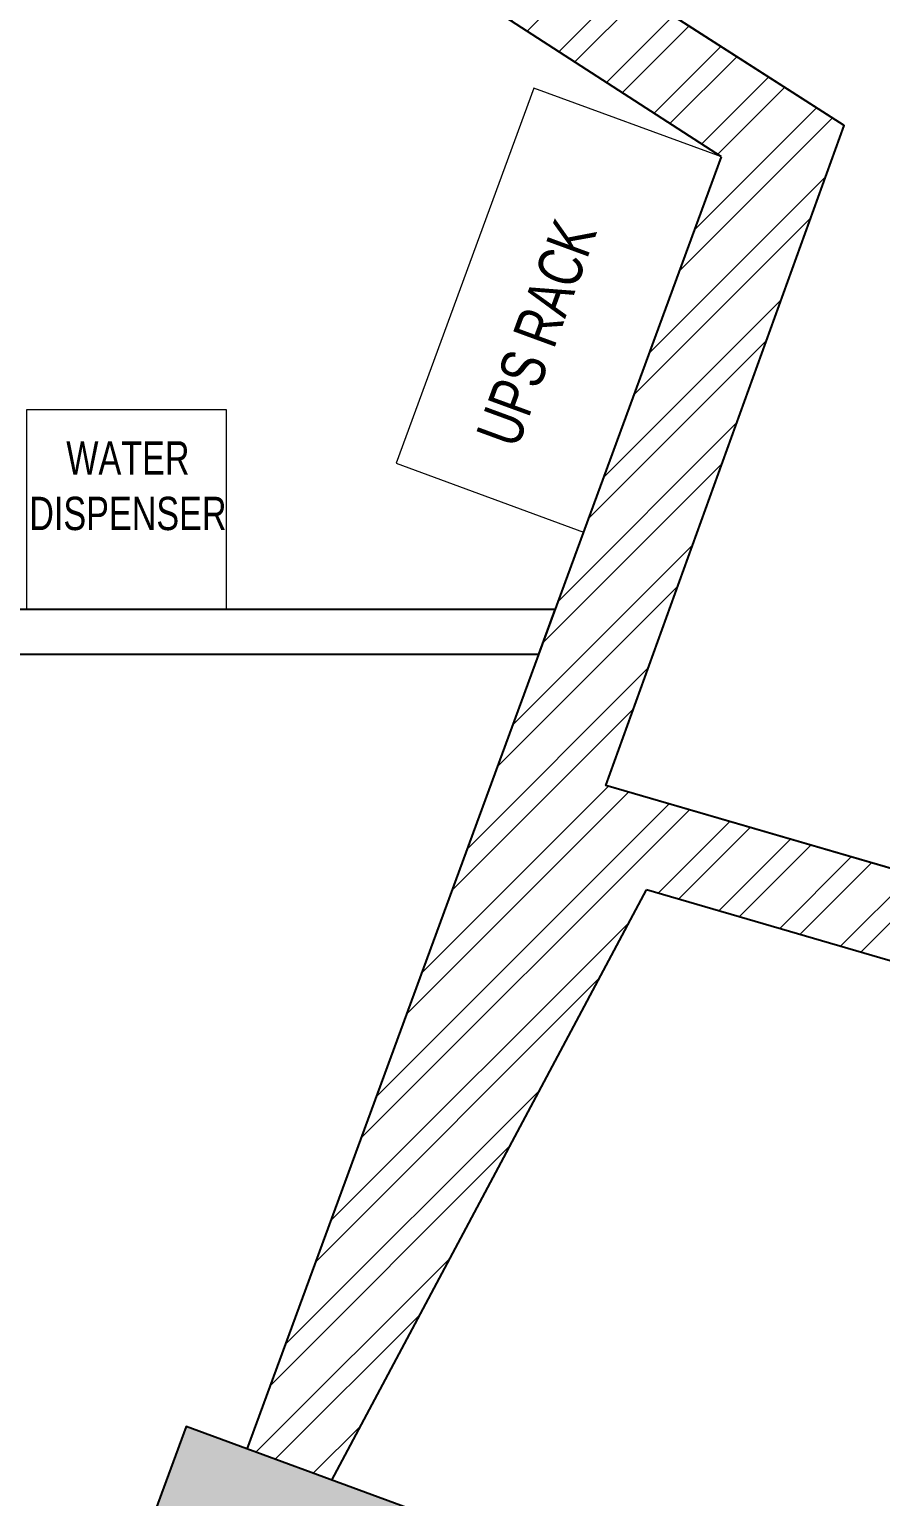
# Model space of a CAD drawing. Header units: feet. Extents: x 9311775 to 9337845, y -7066298 to -7052894.
# Drawn here: x 9331860 to 9333777, y -7059434 to -7056130 of the extents above; entities that cross this region are included whole.
import ezdxf

# ---------------------------------------------------------------- set-up
doc = ezdxf.new("R2010")
doc.units = ezdxf.units.FT
doc.header["$LTSCALE"] = 33
doc.header["$MEASUREMENT"] = 0
doc.layers.add('A-WALL', color=1, linetype='Continuous')
doc.layers.add('column', color=10, linetype='Continuous')
for name, color, linetype, lineweight in [('A-WALL HATCH', 251, 'Continuous', 0), ('column hatch', 5, 'Continuous', 0), ('LENS-PARTITION', 21, 'Continuous', 25), ('LENS-TEXT', 31, 'Continuous', 5), ('LENS_DIMENSION', 193, 'Continuous', 0), ('LK-FF&E WALL', 1, 'Continuous', 9)]:
    doc.layers.add(name, color=color, linetype=linetype, lineweight=lineweight)
doc.styles.add('LK TXT', font='GILC____.TTF', dxfattribs={"height": 100})

# ---------------------------------------------------------------- blocks, each defined once
blk = doc.blocks.new('A$Cca189d2b')
at = {"layer": 'A-WALL HATCH'}
h = blk.add_hatch(dxfattribs=at)
h.set_pattern_fill('ANSI32', color=256, scale=333)
h.set_pattern_definition([(45, (-4195598.22, 5465599.98), (-88.2999593, 88.2999593), []), (45, (-4195539.35, 5465599.98), (-88.2999593, 88.2999593), [])])
h.paths.add_polyline_path([(182.6, 497.5), (261.1, 711.5), (48.1, 711.5), (-5.1, 566.5)])
h.paths.add_polyline_path([(513.5, 1399.2), (300.5, 1399.2), (48.1, 711.5), (261.1, 711.5)])
h.paths.add_polyline_path([(1787.9, 4871.3), (1600.1, 4940.2), (300.5, 1399.2), (513.5, 1399.2)])
h.paths.add_polyline_path([(2606.2, 7101), (2413.7, 7157), (1930.5, 5840.3), (2143.5, 5840.3)])
h.paths.add_polyline_path([(2143.5, 5840.3), (1930.5, 5840.3), (1782.7, 5437.7), (1970.5, 5368.8)])
h.paths.add_polyline_path([(-5752.8, 10981.1), (-5752.8, 11224.7), (-9021.9, 8971.3), (-8609.1, 8971.3)])
h.paths.add_polyline_path([(-12434.1, 8786.3), (-12434.1, 8961.3), (-17534.3, 8961.3), (-17534.3, 8786.3)])
h.paths.add_polyline_path([(-2638.3, 10653.1), (-2748.5, 10481.3), (-1820.8, 9880.9), (-2888.9, 6970.7), (-2697.6, 6900.5), (-1989.6, 8230.3), (2344.3, 6967.9), (2413.7, 7157), (-2081.1, 8465), (-1544.3, 9951.3)])
h.paths.add_polyline_path([(-3755.9, 11133.3), (-3648.3, 11301.1), (-4680.9, 11963.6), (-5752.8, 11224.7), (-5752.8, 10981.1), (-4683.4, 11733.6)])
at = {"layer": 'column hatch'}
h = blk.add_hatch(color=251, dxfattribs=at)
h.dxf.hatch_style = 1
h.paths.add_polyline_path([(-17534.1, 3761.3), (-17534.1, 4291.3), (-18064.1, 4291.3), (-18064.1, 3761.3)])
h.paths.add_polyline_path([(-17534.3, 182.5), (-17534.3, 712.5), (-18064.3, 712.5), (-18064.3, 182.5)])
h.paths.add_polyline_path([(-11904.1, 3761.3), (-11904.1, 4291.3), (-12434.1, 4291.3), (-12434.1, 3761.3)])
h.paths.add_polyline_path([(-11904.1, 8611.3), (-11904.1, 8961.3), (-12434.1, 8961.3), (-12434.1, 8611.3)])
h.paths.add_polyline_path([(-8609.1, 8441.3), (-8609.1, 8971.3), (-9139.1, 8971.3), (-9139.1, 8961.3), (-9139.1, 8441.3)])
h.paths.add_polyline_path([(-2711.2, 6341), (-2528.6, 6838.5), (-3026.2, 7021.1), (-3208.8, 6523.6)])
h.paths.add_polyline_path([(-4500.4, 1466.3), (-4317.7, 1963.8), (-4815.3, 2146.4), (-4997.9, 1648.9)])
h.paths.add_polyline_path([(-187.8, 68.9), (-5.1, 566.5), (-314.9, 680.2), (-497.5, 182.6)])
h.paths.add_polyline_path([(182.6, 497.5), (-5.1, 566.5), (-187.8, 68.9), (0, 0)])
h.paths.add_polyline_path([(1600.1, 4940.2), (1782.7, 5437.7), (1472.9, 5551.4), (1290.3, 5053.9)])
h.paths.add_polyline_path([(1787.9, 4871.3), (1970.5, 5368.8), (1782.7, 5437.7), (1600.1, 4940.2)])
at = {"layer": 'A-WALL'}
for p, q in [((-1544.3, 9951.3), (-2638.3, 10653.1)), ((-1820.8, 9880.9), (-2748.5, 10481.3)), ((-2081.1, 8465), (-1544.3, 9951.3)), ((-2888.9, 6970.7), (-1820.8, 9880.9)), ((2606.2, 7101), (-2081.1, 8465)), ((-2697.6, 6900.5), (-1989.6, 8230.3)), ((2344.3, 6967.9), (-1989.6, 8230.3))]:
    blk.add_line(p, q, dxfattribs=at)
blk.add_lwpolyline([(-3648.3, 11301.1), (-2015.6, 13403.7), (1942, 11059.6), (262.6, 7783), (-2081.1, 8465), (-1544.3, 9951.3)], close=True, dxfattribs=at)
at = {"layer": 'column'}
blk.add_lwpolyline([(-2711.2, 6341), (-2528.6, 6838.5), (-3026.2, 7021.1), (-3208.8, 6523.6)], close=True, dxfattribs=at)

msp = doc.modelspace()

# ---------------------------------------------------------------- linework, layer by layer
at = {"layer": 'LENS-PARTITION'}
msp.add_lwpolyline([(9333044.1, -7057436.6), (9330341.3, -7057436.6), (9330341.3, -7057536.6), (9333007.4, -7057536.6)], close=True, dxfattribs=at)
at = {"layer": 'LK-FF&E WALL'}
for points in [[(9332995.9, -7056261.9), (9332685.8, -7057106.8), (9333108.3, -7057261.9), (9333418.3, -7056417)], [(9331854, -7057436.6), (9332304, -7057436.6), (9332304, -7056986.6), (9331854, -7056986.6)]]:
    msp.add_lwpolyline(points, close=True, dxfattribs=at)

# ---------------------------------------------------------------- block references
at = {"layer": 'LENS_DIMENSION'}
msp.add_blockref('A$Cca189d2b', (9335239.2, -7066297.9), dxfattribs=at)

# ---------------------------------------------------------------- texts
at = {"layer": 'LENS-TEXT', "color": 0, "linetype": 'Continuous', "ltscale": 3, "insert": (9333002.4, -7056813.8), "char_height": 100, "attachment_point": 5, "rotation": 69.8458, "style": 'LK TXT'}
msp.add_mtext_dynamic_manual_height_columns('UPS RACK', width=1099.487, gutter_width=1, heights=[0], dxfattribs=at)
at = {"layer": 'LENS-TEXT', "color": 0, "linetype": 'Continuous', "ltscale": 3, "insert": (9332082, -7057158), "char_height": 75, "attachment_point": 5, "style": 'LK TXT'}
msp.add_mtext_dynamic_manual_height_columns('WATER \\PDISPENSER', width=264.162, gutter_width=0.75, heights=[0], dxfattribs=at)

doc.saveas('drawing.dxf')
